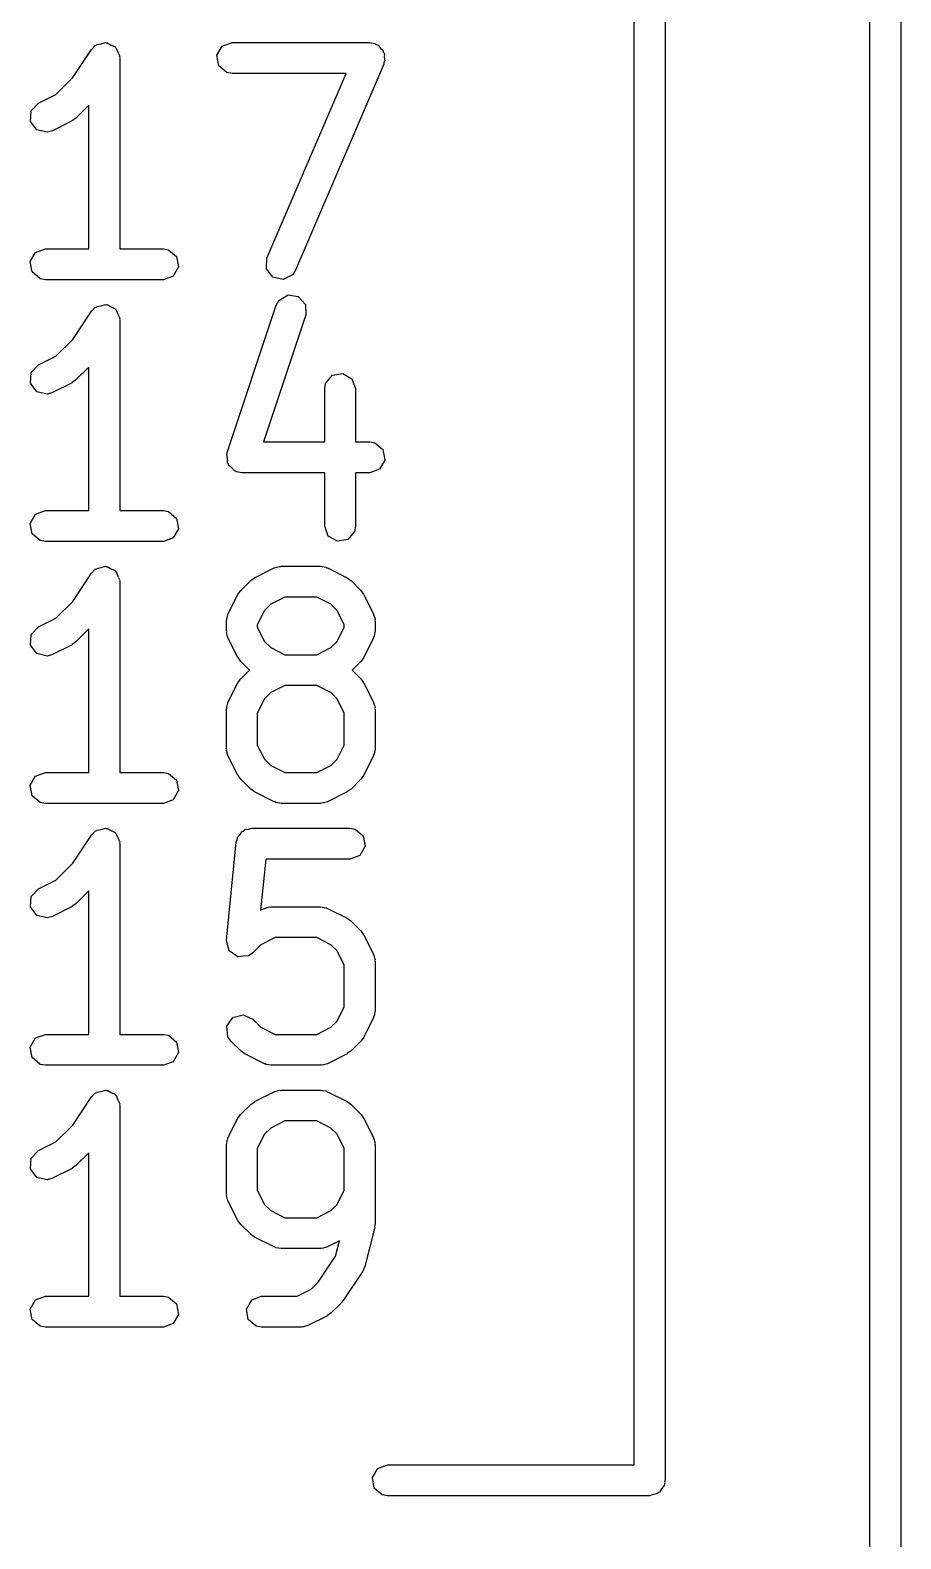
# Model space of a CAD drawing. Extents: x 50 to 157, y -175 to -22.
# Drawn here: x 126.28 to 130.5, y -95.53 to -88.22 of the extents above; entities that cross this region are included whole.
import ezdxf

# ---------------------------------------------------------------- set-up
doc = ezdxf.new("R2010")
doc.units = 0
doc.layers.add('BLACK', color=7, linetype='CONTINUOUS')

msp = doc.modelspace()

# ---------------------------------------------------------------- linework, layer by layer
at = {"layer": 'BLACK', "linetype": 'CONTINUOUS'}
for p, q in [((130.504, -80.0411), (130.504, -97.7589)), ((129.211, -95.175), (129.211, -83.895)), ((129.361, -86.435), (129.361, -95.25)), ((130.354, -97.79), (130.354, -86.435)), ((126.58, -88.3108), (126.598, -88.2919)), ((126.598, -88.2919), (126.603, -88.2907)), ((126.603, -88.2907), (126.605, -88.2874)), ((126.605, -88.2874), (126.627, -88.2836)), ((126.627, -88.2836), (126.648, -88.2775)), ((126.648, -88.2775), (126.652, -88.2793)), ((126.652, -88.2793), (126.656, -88.2785)), ((126.656, -88.2785), (126.675, -88.2894)), ((126.675, -88.2894), (126.695, -88.2981)), ((126.695, -88.2981), (126.697, -88.302)), ((126.697, -88.302), (126.7, -88.3042)), ((126.7, -88.3042), (126.708, -88.3246)), ((127.188, -88.3394), (127.214, -88.2949)), ((127.214, -88.2949), (127.262, -88.2774)), ((127.262, -88.2774), (127.929, -88.2774)), ((127.929, -88.2774), (127.954, -88.2819)), ((127.954, -88.2819), (127.961, -88.2876)), ((127.961, -88.2876), (127.97, -88.2896)), ((127.97, -88.2896), (127.98, -88.3036)), ((127.98, -88.3036), (127.993, -88.3149)), ((126.489, -88.4475), (126.58, -88.3108)), ((126.708, -88.3246), (126.717, -88.3441)), ((126.717, -88.3441), (126.716, -88.3483)), ((126.716, -88.3483), (126.718, -88.3524)), ((126.718, -88.3524), (126.718, -89.2774)), ((127.197, -88.3899), (127.188, -88.3394)), ((127.993, -88.3149), (127.995, -88.3236)), ((127.995, -88.3236), (128, -88.3307)), ((127.998, -88.3731), (127.997, -88.3819)), ((128.002, -88.3654), (127.998, -88.3731)), ((128, -88.3307), (127.999, -88.3482)), ((127.999, -88.3482), (128.002, -88.3654)), ((126.408, -88.5288), (126.489, -88.4475)), ((127.236, -88.4229), (127.197, -88.3899)), ((127.262, -88.4274), (127.236, -88.4229)), ((127.815, -88.4274), (127.262, -88.4274)), ((127.431, -89.3228), (127.815, -88.4274)), ((127.997, -88.3819), (127.569, -89.3819)), ((126.288, -88.6083), (126.324, -88.571)), ((126.324, -88.571), (126.408, -88.5288)), ((126.568, -88.5811), (126.505, -88.6435)), ((126.568, -89.2774), (126.568, -88.5811)), ((126.285, -88.6595), (126.288, -88.6083)), ((126.316, -88.7007), (126.285, -88.6595)), ((126.486, -88.6576), (126.391, -88.7052)), ((126.487, -88.6564), (126.486, -88.6576)), ((126.505, -88.6435), (126.487, -88.6564)), ((126.366, -88.7126), (126.316, -88.7007)), ((126.391, -88.7052), (126.366, -88.7126)), ((126.283, -89.3394), (126.309, -89.2949)), ((126.309, -89.2949), (126.357, -89.2774)), ((126.357, -89.2774), (126.568, -89.2774)), ((126.718, -89.2774), (126.929, -89.2774)), ((126.929, -89.2774), (126.954, -89.2819)), ((126.954, -89.2819), (126.993, -89.3149)), ((126.993, -89.3149), (127.002, -89.3654)), ((127.428, -89.3741), (127.431, -89.3228)), ((126.292, -89.3899), (126.283, -89.3394)), ((126.331, -89.4229), (126.292, -89.3899)), ((127.002, -89.3654), (126.977, -89.4098)), ((127.459, -89.4151), (127.428, -89.3741)), ((127.555, -89.4037), (127.509, -89.4269)), ((127.569, -89.3819), (127.555, -89.4037)), ((126.357, -89.4274), (126.331, -89.4229)), ((126.929, -89.4274), (126.357, -89.4274)), ((126.977, -89.4098), (126.929, -89.4274)), ((127.509, -89.4269), (127.459, -89.4151)), ((126.627, -89.5536), (126.648, -89.5475)), ((126.648, -89.5475), (126.652, -89.5493)), ((126.652, -89.5493), (126.656, -89.5485)), ((126.656, -89.5485), (126.675, -89.5594)), ((127.238, -90.2653), (127.476, -89.551)), ((127.476, -89.551), (127.489, -89.5281)), ((127.489, -89.5281), (127.533, -89.5013)), ((127.533, -89.5013), (127.583, -89.5088)), ((127.583, -89.5088), (127.617, -89.5472)), ((127.617, -89.5472), (127.619, -89.5985)), ((126.489, -89.7175), (126.58, -89.5808)), ((126.58, -89.5808), (126.598, -89.5619)), ((126.598, -89.5619), (126.603, -89.5607)), ((126.603, -89.5607), (126.605, -89.5574)), ((126.605, -89.5574), (126.627, -89.5536)), ((126.675, -89.5594), (126.695, -89.5681)), ((126.695, -89.5681), (126.697, -89.572)), ((126.697, -89.572), (126.7, -89.5742)), ((126.7, -89.5742), (126.708, -89.5946)), ((126.708, -89.5946), (126.717, -89.6141)), ((126.717, -89.6141), (126.716, -89.6183)), ((126.716, -89.6183), (126.718, -89.6224)), ((126.718, -89.6224), (126.718, -90.5474)), ((127.619, -89.5985), (127.414, -90.214)), ((126.408, -89.7988), (126.489, -89.7175)), ((126.288, -89.8783), (126.324, -89.841)), ((126.324, -89.841), (126.408, -89.7988)), ((126.285, -89.9295), (126.288, -89.8783)), ((126.505, -89.9135), (126.487, -89.9264)), ((126.568, -89.8511), (126.505, -89.9135)), ((126.568, -90.5474), (126.568, -89.8511)), ((127.715, -89.9301), (127.748, -89.8908)), ((127.748, -89.8908), (127.799, -89.8819)), ((127.799, -89.8819), (127.843, -89.9075)), ((127.843, -89.9075), (127.861, -89.9557)), ((126.316, -89.9707), (126.285, -89.9295)), ((126.366, -89.9826), (126.316, -89.9707)), ((126.391, -89.9752), (126.366, -89.9826)), ((126.486, -89.9276), (126.391, -89.9752)), ((126.487, -89.9264), (126.486, -89.9276)), ((127.711, -89.9557), (127.715, -89.9301)), ((127.711, -90.214), (127.711, -89.9557)), ((127.861, -89.9557), (127.861, -90.214)), ((127.236, -90.276), (127.238, -90.2711)), ((127.239, -90.2962), (127.236, -90.276)), ((127.238, -90.2711), (127.238, -90.2653)), ((127.414, -90.214), (127.711, -90.214)), ((127.861, -90.214), (127.929, -90.214)), ((127.929, -90.214), (127.954, -90.2186)), ((127.954, -90.2186), (127.993, -90.2515)), ((127.993, -90.2515), (128.002, -90.3021)), ((127.24, -90.3166), (127.239, -90.2962)), ((127.244, -90.3209), (127.24, -90.3166)), ((127.245, -90.3265), (127.244, -90.3209)), ((127.26, -90.3397), (127.245, -90.3265)), ((127.274, -90.355), (127.26, -90.3397)), ((127.279, -90.3558), (127.274, -90.355)), ((127.284, -90.3595), (127.279, -90.3558)), ((127.977, -90.3465), (127.929, -90.364)), ((128.002, -90.3021), (127.977, -90.3465)), ((127.309, -90.364), (127.284, -90.3595)), ((127.711, -90.364), (127.309, -90.364)), ((127.711, -90.6224), (127.711, -90.364)), ((127.929, -90.364), (127.861, -90.364)), ((127.861, -90.364), (127.861, -90.6224)), ((126.283, -90.6094), (126.309, -90.5649)), ((126.309, -90.5649), (126.357, -90.5474)), ((126.357, -90.5474), (126.568, -90.5474)), ((126.718, -90.5474), (126.929, -90.5474)), ((126.929, -90.5474), (126.954, -90.5519)), ((126.954, -90.5519), (126.993, -90.5849)), ((126.292, -90.6599), (126.283, -90.6094)), ((127.002, -90.6354), (126.977, -90.6798)), ((126.993, -90.5849), (127.002, -90.6354)), ((127.728, -90.6706), (127.711, -90.6224)), ((127.856, -90.648), (127.823, -90.6873)), ((127.861, -90.6224), (127.856, -90.648)), ((126.331, -90.6929), (126.292, -90.6599)), ((126.357, -90.6974), (126.331, -90.6929)), ((126.929, -90.6974), (126.357, -90.6974)), ((126.977, -90.6798), (126.929, -90.6974)), ((127.773, -90.6962), (127.728, -90.6706)), ((127.823, -90.6873), (127.773, -90.6962)), ((126.489, -90.9875), (126.58, -90.8508)), ((126.58, -90.8508), (126.598, -90.8319)), ((126.598, -90.8319), (126.603, -90.8307)), ((126.603, -90.8307), (126.605, -90.8274)), ((126.605, -90.8274), (126.627, -90.8236)), ((126.627, -90.8236), (126.648, -90.8175)), ((126.648, -90.8175), (126.652, -90.8193)), ((126.652, -90.8193), (126.656, -90.8185)), ((126.656, -90.8185), (126.675, -90.8294)), ((126.675, -90.8294), (126.695, -90.8381)), ((126.695, -90.8381), (126.697, -90.842)), ((126.697, -90.842), (126.7, -90.8442)), ((126.7, -90.8442), (126.708, -90.8646)), ((126.708, -90.8646), (126.717, -90.8841)), ((127.371, -90.8729), (127.466, -90.8253)), ((127.466, -90.8253), (127.491, -90.8179)), ((127.491, -90.8179), (127.496, -90.8189)), ((127.496, -90.8189), (127.5, -90.8174)), ((127.5, -90.8174), (127.69, -90.8174)), ((127.69, -90.8174), (127.716, -90.8219)), ((127.716, -90.8219), (127.72, -90.8248)), ((127.72, -90.8248), (127.724, -90.8253)), ((127.724, -90.8253), (127.819, -90.8729)), ((126.717, -90.8841), (126.716, -90.8883)), ((126.716, -90.8883), (126.718, -90.8924)), ((126.718, -90.8924), (126.718, -91.8174)), ((127.29, -90.9541), (127.303, -90.9361)), ((127.303, -90.9361), (127.304, -90.9346)), ((127.304, -90.9346), (127.352, -90.887)), ((127.352, -90.887), (127.37, -90.8741)), ((127.37, -90.8741), (127.371, -90.8729)), ((127.819, -90.8729), (127.837, -90.8863)), ((127.837, -90.8863), (127.839, -90.887)), ((127.839, -90.887), (127.886, -90.9346)), ((127.886, -90.9346), (127.899, -90.953)), ((126.408, -91.0688), (126.489, -90.9875)), ((127.242, -91.0493), (127.29, -90.9541)), ((127.449, -91.0016), (127.419, -91.032)), ((127.518, -90.9674), (127.449, -91.0016)), ((127.673, -90.9674), (127.518, -90.9674)), ((127.741, -91.0016), (127.673, -90.9674)), ((127.772, -91.032), (127.741, -91.0016)), ((127.899, -90.953), (127.9, -90.9541)), ((127.9, -90.9541), (127.948, -91.0493)), ((126.324, -91.111), (126.408, -91.0688)), ((127.234, -91.0829), (127.239, -91.0572)), ((127.234, -91.1305), (127.234, -91.0829)), ((127.239, -91.0572), (127.242, -91.0538)), ((127.242, -91.0538), (127.242, -91.0493)), ((127.419, -91.032), (127.384, -91.1006)), ((127.806, -91.1006), (127.772, -91.032)), ((127.948, -91.0493), (127.955, -91.0743)), ((127.955, -91.0743), (127.954, -91.0786)), ((127.954, -91.0786), (127.956, -91.0829)), ((127.956, -91.0829), (127.956, -91.1305)), ((126.285, -91.1995), (126.288, -91.1483)), ((126.288, -91.1483), (126.324, -91.111)), ((126.568, -91.1211), (126.505, -91.1835)), ((126.568, -91.8174), (126.568, -91.1211)), ((127.236, -91.1347), (127.234, -91.1305)), ((127.235, -91.139), (127.236, -91.1347)), ((127.242, -91.164), (127.235, -91.139)), ((127.384, -91.1006), (127.384, -91.1128)), ((127.384, -91.1128), (127.419, -91.1813)), ((127.772, -91.1813), (127.806, -91.1128)), ((127.806, -91.1128), (127.806, -91.1006)), ((127.951, -91.1561), (127.948, -91.1596)), ((127.948, -91.1596), (127.948, -91.164)), ((127.956, -91.1305), (127.951, -91.1561)), ((126.316, -91.2407), (126.285, -91.1995)), ((126.486, -91.1976), (126.391, -91.2452)), ((126.487, -91.1964), (126.486, -91.1976)), ((126.505, -91.1835), (126.487, -91.1964)), ((127.29, -91.2593), (127.242, -91.164)), ((127.419, -91.1813), (127.449, -91.2117)), ((127.449, -91.2117), (127.518, -91.246)), ((127.673, -91.246), (127.741, -91.2117)), ((127.741, -91.2117), (127.772, -91.1813)), ((127.948, -91.164), (127.9, -91.2593)), ((126.366, -91.2526), (126.316, -91.2407)), ((126.391, -91.2452), (126.366, -91.2526)), ((127.291, -91.2604), (127.29, -91.2593)), ((127.304, -91.2787), (127.291, -91.2604)), ((127.346, -91.321), (127.304, -91.2787)), ((127.518, -91.246), (127.673, -91.246)), ((127.886, -91.2787), (127.844, -91.321)), ((127.887, -91.2773), (127.886, -91.2787)), ((127.9, -91.2593), (127.887, -91.2773)), ((127.29, -91.3826), (127.303, -91.3646)), ((127.303, -91.3646), (127.304, -91.3632)), ((127.304, -91.3632), (127.346, -91.321)), ((127.844, -91.321), (127.886, -91.3632)), ((127.886, -91.3632), (127.899, -91.3815)), ((127.242, -91.4779), (127.29, -91.3826)), ((127.449, -91.4302), (127.419, -91.4606)), ((127.518, -91.396), (127.449, -91.4302)), ((127.673, -91.396), (127.518, -91.396)), ((127.741, -91.4302), (127.673, -91.396)), ((127.772, -91.4606), (127.741, -91.4302)), ((127.899, -91.3815), (127.9, -91.3826)), ((127.9, -91.3826), (127.948, -91.4779)), ((127.234, -91.5114), (127.239, -91.4858)), ((127.234, -91.7019), (127.234, -91.5114)), ((127.239, -91.4858), (127.242, -91.4823)), ((127.242, -91.4823), (127.242, -91.4779)), ((127.419, -91.4606), (127.384, -91.5291)), ((127.806, -91.5291), (127.772, -91.4606)), ((127.948, -91.4779), (127.955, -91.5029)), ((127.955, -91.5029), (127.954, -91.5072)), ((127.954, -91.5072), (127.956, -91.5114)), ((127.956, -91.5114), (127.956, -91.7019)), ((127.384, -91.5291), (127.384, -91.6842)), ((127.806, -91.6842), (127.806, -91.5291)), ((127.236, -91.7061), (127.234, -91.7019)), ((127.235, -91.7105), (127.236, -91.7061)), ((127.242, -91.7354), (127.235, -91.7105)), ((127.29, -91.8307), (127.242, -91.7354)), ((127.384, -91.6842), (127.419, -91.7527)), ((127.772, -91.7527), (127.806, -91.6842)), ((127.948, -91.7354), (127.9, -91.8307)), ((127.951, -91.7276), (127.948, -91.731)), ((127.948, -91.731), (127.948, -91.7354)), ((127.956, -91.7019), (127.951, -91.7276)), ((126.309, -91.8349), (126.357, -91.8174)), ((126.357, -91.8174), (126.568, -91.8174)), ((126.718, -91.8174), (126.929, -91.8174)), ((126.929, -91.8174), (126.954, -91.8219)), ((127.419, -91.7527), (127.449, -91.7831)), ((127.449, -91.7831), (127.518, -91.8174)), ((127.518, -91.8174), (127.673, -91.8174)), ((127.673, -91.8174), (127.741, -91.7831)), ((127.741, -91.7831), (127.772, -91.7527)), ((126.283, -91.8794), (126.309, -91.8349)), ((126.292, -91.9299), (126.283, -91.8794)), ((126.954, -91.8219), (126.993, -91.8549)), ((126.993, -91.8549), (127.002, -91.9054)), ((127.291, -91.8318), (127.29, -91.8307)), ((127.304, -91.8502), (127.291, -91.8318)), ((127.352, -91.8978), (127.304, -91.8502)), ((127.886, -91.8502), (127.839, -91.8978)), ((127.887, -91.8487), (127.886, -91.8502)), ((127.9, -91.8307), (127.887, -91.8487)), ((126.331, -91.9629), (126.292, -91.9299)), ((126.357, -91.9674), (126.331, -91.9629)), ((126.977, -91.9498), (126.929, -91.9674)), ((127.002, -91.9054), (126.977, -91.9498)), ((127.353, -91.8985), (127.352, -91.8978)), ((127.371, -91.9118), (127.353, -91.8985)), ((127.466, -91.9595), (127.371, -91.9118)), ((127.471, -91.96), (127.466, -91.9595)), ((127.474, -91.9629), (127.471, -91.96)), ((127.5, -91.9674), (127.474, -91.9629)), ((127.695, -91.9658), (127.69, -91.9674)), ((127.699, -91.9669), (127.695, -91.9658)), ((127.724, -91.9595), (127.699, -91.9669)), ((127.819, -91.9118), (127.724, -91.9595)), ((127.82, -91.9107), (127.819, -91.9118)), ((127.839, -91.8978), (127.82, -91.9107)), ((126.929, -91.9674), (126.357, -91.9674)), ((127.69, -91.9674), (127.5, -91.9674)), ((126.58, -92.1208), (126.598, -92.1019)), ((126.598, -92.1019), (126.603, -92.1007)), ((126.603, -92.1007), (126.605, -92.0974)), ((126.605, -92.0974), (126.627, -92.0936)), ((126.627, -92.0936), (126.648, -92.0875)), ((126.648, -92.0875), (126.652, -92.0893)), ((126.652, -92.0893), (126.656, -92.0885)), ((126.656, -92.0885), (126.675, -92.0994)), ((126.675, -92.0994), (126.695, -92.1081)), ((126.695, -92.1081), (126.697, -92.112)), ((126.697, -92.112), (126.7, -92.1142)), ((127.301, -92.1187), (127.309, -92.1049)), ((127.309, -92.1049), (127.319, -92.1013)), ((127.319, -92.1013), (127.326, -92.094)), ((127.326, -92.094), (127.342, -92.0928)), ((127.342, -92.0928), (127.357, -92.0874)), ((127.357, -92.0874), (127.833, -92.0874)), ((127.833, -92.0874), (127.859, -92.0919)), ((127.859, -92.0919), (127.898, -92.1249)), ((126.489, -92.2575), (126.58, -92.1208)), ((126.7, -92.1142), (126.708, -92.1346)), ((126.708, -92.1346), (126.717, -92.1541)), ((126.717, -92.1541), (126.716, -92.1583)), ((126.716, -92.1583), (126.718, -92.1624)), ((126.718, -92.1624), (126.718, -93.0874)), ((127.235, -92.6311), (127.282, -92.1549)), ((127.282, -92.1549), (127.284, -92.1511)), ((127.283, -92.1494), (127.285, -92.1467)), ((127.284, -92.1511), (127.283, -92.1494)), ((127.285, -92.1467), (127.29, -92.1298)), ((127.29, -92.1298), (127.301, -92.1187)), ((127.907, -92.1754), (127.881, -92.2198)), ((127.898, -92.1249), (127.907, -92.1754)), ((126.408, -92.3388), (126.489, -92.2575)), ((127.425, -92.2374), (127.4, -92.4856)), ((127.833, -92.2374), (127.425, -92.2374)), ((127.881, -92.2198), (127.833, -92.2374)), ((126.288, -92.4183), (126.324, -92.381)), ((126.324, -92.381), (126.408, -92.3388)), ((126.568, -92.3911), (126.505, -92.4535)), ((126.568, -93.0874), (126.568, -92.3911)), ((126.285, -92.4695), (126.288, -92.4183)), ((126.316, -92.5107), (126.285, -92.4695)), ((126.486, -92.4676), (126.391, -92.5152)), ((126.487, -92.4664), (126.486, -92.4676)), ((126.505, -92.4535), (126.487, -92.4664)), ((127.4, -92.4856), (127.419, -92.4763)), ((127.419, -92.4763), (127.444, -92.4688)), ((127.444, -92.4688), (127.448, -92.4699)), ((127.448, -92.4699), (127.452, -92.4683)), ((127.452, -92.4683), (127.69, -92.4683)), ((127.69, -92.4683), (127.716, -92.4729)), ((127.716, -92.4729), (127.72, -92.4757)), ((127.72, -92.4757), (127.724, -92.4763)), ((127.724, -92.4763), (127.819, -92.5239)), ((126.366, -92.5226), (126.316, -92.5107)), ((126.391, -92.5152), (126.366, -92.5226)), ((127.819, -92.5239), (127.837, -92.5372)), ((127.837, -92.5372), (127.839, -92.5379)), ((127.839, -92.5379), (127.886, -92.5855)), ((127.47, -92.6183), (127.402, -92.6526)), ((127.673, -92.6183), (127.47, -92.6183)), ((127.741, -92.6526), (127.673, -92.6183)), ((127.886, -92.5855), (127.899, -92.6039)), ((127.899, -92.6039), (127.9, -92.605)), ((127.9, -92.605), (127.948, -92.7003)), ((127.235, -92.6316), (127.235, -92.6311)), ((127.235, -92.632), (127.235, -92.6316)), ((127.241, -92.6564), (127.235, -92.632)), ((127.248, -92.6808), (127.241, -92.6564)), ((127.248, -92.6811), (127.248, -92.6808)), ((127.248, -92.6816), (127.248, -92.6811)), ((127.269, -92.696), (127.248, -92.6816)), ((127.289, -92.7108), (127.269, -92.696)), ((127.363, -92.6916), (127.341, -92.7065)), ((127.402, -92.6526), (127.363, -92.6916)), ((127.772, -92.683), (127.741, -92.6526)), ((127.806, -92.7515), (127.772, -92.683)), ((127.29, -92.7107), (127.289, -92.7108)), ((127.315, -92.7088), (127.29, -92.711)), ((127.29, -92.711), (127.29, -92.7107)), ((127.34, -92.7069), (127.315, -92.7088)), ((127.341, -92.7066), (127.34, -92.7069)), ((127.341, -92.7065), (127.341, -92.7066)), ((127.806, -92.9542), (127.806, -92.7515)), ((127.948, -92.7003), (127.955, -92.7252)), ((127.955, -92.7252), (127.954, -92.7296)), ((127.954, -92.7296), (127.956, -92.7338)), ((127.956, -92.7338), (127.956, -92.9719)), ((127.772, -93.0227), (127.806, -92.9542)), ((127.956, -92.9719), (127.951, -92.9976)), ((127.237, -93.0477), (127.266, -93.0057)), ((127.242, -93.0988), (127.237, -93.0477)), ((127.266, -93.0057), (127.316, -92.9924)), ((127.316, -92.9924), (127.363, -93.0141)), ((127.363, -93.0141), (127.402, -93.0531)), ((127.402, -93.0531), (127.47, -93.0874)), ((127.673, -93.0874), (127.741, -93.0531)), ((127.741, -93.0531), (127.772, -93.0227)), ((127.948, -93.0054), (127.9, -93.1007)), ((127.951, -92.9976), (127.948, -93.001)), ((127.948, -93.001), (127.948, -93.0054)), ((126.283, -93.1494), (126.309, -93.1049)), ((126.309, -93.1049), (126.357, -93.0874)), ((126.357, -93.0874), (126.568, -93.0874)), ((126.718, -93.0874), (126.929, -93.0874)), ((126.929, -93.0874), (126.954, -93.0919)), ((126.954, -93.0919), (126.993, -93.1249)), ((126.993, -93.1249), (127.002, -93.1754)), ((127.256, -93.1202), (127.242, -93.0988)), ((127.304, -93.1678), (127.256, -93.1202)), ((127.47, -93.0874), (127.673, -93.0874)), ((127.886, -93.1202), (127.839, -93.1678)), ((127.887, -93.1187), (127.886, -93.1202)), ((127.9, -93.1007), (127.887, -93.1187)), ((126.292, -93.1999), (126.283, -93.1494)), ((126.331, -93.2329), (126.292, -93.1999)), ((127.002, -93.1754), (126.977, -93.2198)), ((127.306, -93.1685), (127.304, -93.1678)), ((127.324, -93.1818), (127.306, -93.1685)), ((127.419, -93.2295), (127.324, -93.1818)), ((127.819, -93.1818), (127.724, -93.2295)), ((127.82, -93.1807), (127.819, -93.1818)), ((127.839, -93.1678), (127.82, -93.1807)), ((126.357, -93.2374), (126.331, -93.2329)), ((126.929, -93.2374), (126.357, -93.2374)), ((126.977, -93.2198), (126.929, -93.2374)), ((127.423, -93.23), (127.419, -93.2295)), ((127.427, -93.2329), (127.423, -93.23)), ((127.452, -93.2374), (127.427, -93.2329)), ((127.69, -93.2374), (127.452, -93.2374)), ((127.695, -93.2358), (127.69, -93.2374)), ((127.699, -93.2369), (127.695, -93.2358)), ((127.724, -93.2295), (127.699, -93.2369)), ((126.489, -93.5275), (126.58, -93.3908)), ((126.58, -93.3908), (126.598, -93.3719)), ((126.598, -93.3719), (126.603, -93.3707)), ((126.603, -93.3707), (126.605, -93.3674)), ((126.605, -93.3674), (126.627, -93.3636)), ((126.627, -93.3636), (126.648, -93.3575)), ((126.648, -93.3575), (126.652, -93.3593)), ((126.652, -93.3593), (126.656, -93.3585)), ((126.656, -93.3585), (126.675, -93.3694)), ((126.675, -93.3694), (126.695, -93.3781)), ((126.695, -93.3781), (126.697, -93.382)), ((126.697, -93.382), (126.7, -93.3842)), ((126.7, -93.3842), (126.708, -93.4046)), ((126.708, -93.4046), (126.717, -93.4241)), ((126.717, -93.4241), (126.716, -93.4283)), ((126.716, -93.4283), (126.718, -93.4324)), ((127.304, -93.4746), (127.352, -93.427)), ((127.352, -93.427), (127.37, -93.4141)), ((127.37, -93.4141), (127.371, -93.4129)), ((127.371, -93.4129), (127.466, -93.3653)), ((127.466, -93.3653), (127.491, -93.3579)), ((127.491, -93.3579), (127.496, -93.3589)), ((127.496, -93.3589), (127.5, -93.3574)), ((127.5, -93.3574), (127.69, -93.3574)), ((127.69, -93.3574), (127.716, -93.3619)), ((127.716, -93.3619), (127.72, -93.3648)), ((127.72, -93.3648), (127.724, -93.3653)), ((127.724, -93.3653), (127.819, -93.4129)), ((127.819, -93.4129), (127.837, -93.4263)), ((127.837, -93.4263), (127.839, -93.427)), ((127.839, -93.427), (127.886, -93.4746)), ((126.718, -93.4324), (126.718, -94.3574)), ((127.242, -93.5893), (127.29, -93.4941)), ((127.29, -93.4941), (127.303, -93.4761)), ((127.303, -93.4761), (127.304, -93.4746)), ((127.886, -93.4746), (127.899, -93.493)), ((127.899, -93.493), (127.9, -93.4941)), ((127.9, -93.4941), (127.948, -93.5893)), ((126.408, -93.6088), (126.489, -93.5275)), ((127.419, -93.572), (127.384, -93.6406)), ((127.449, -93.5416), (127.419, -93.572)), ((127.518, -93.5074), (127.449, -93.5416)), ((127.673, -93.5074), (127.518, -93.5074)), ((127.741, -93.5416), (127.673, -93.5074)), ((127.772, -93.572), (127.741, -93.5416)), ((127.806, -93.6406), (127.772, -93.572)), ((126.324, -93.651), (126.408, -93.6088)), ((127.234, -93.6229), (127.239, -93.5972)), ((127.234, -93.861), (127.234, -93.6229)), ((127.239, -93.5972), (127.242, -93.5938)), ((127.242, -93.5938), (127.242, -93.5893)), ((127.384, -93.6406), (127.384, -93.8432)), ((127.806, -93.8432), (127.806, -93.6406)), ((127.948, -93.5893), (127.955, -93.6143)), ((127.955, -93.6143), (127.954, -93.6186)), ((127.954, -93.6186), (127.956, -93.6229)), ((127.956, -93.6229), (127.956, -94.0038)), ((126.285, -93.7395), (126.288, -93.6883)), ((126.288, -93.6883), (126.324, -93.651)), ((126.568, -93.6611), (126.505, -93.7235)), ((126.568, -94.3574), (126.568, -93.6611)), ((126.316, -93.7807), (126.285, -93.7395)), ((126.366, -93.7926), (126.316, -93.7807)), ((126.391, -93.7852), (126.366, -93.7926)), ((126.486, -93.7376), (126.391, -93.7852)), ((126.487, -93.7364), (126.486, -93.7376)), ((126.505, -93.7235), (126.487, -93.7364)), ((127.236, -93.8652), (127.234, -93.861)), ((127.235, -93.8695), (127.236, -93.8652)), ((127.384, -93.8432), (127.419, -93.9118)), ((127.772, -93.9118), (127.806, -93.8432)), ((127.242, -93.8945), (127.235, -93.8695)), ((127.29, -93.9897), (127.242, -93.8945)), ((127.419, -93.9118), (127.449, -93.9422)), ((127.741, -93.9422), (127.772, -93.9118)), ((127.291, -93.9909), (127.29, -93.9897)), ((127.304, -94.0092), (127.291, -93.9909)), ((127.352, -94.0568), (127.304, -94.0092)), ((127.449, -93.9422), (127.518, -93.9764)), ((127.518, -93.9764), (127.673, -93.9764)), ((127.673, -93.9764), (127.741, -93.9422)), ((127.956, -94.0038), (127.953, -94.0186)), ((127.353, -94.0575), (127.352, -94.0568)), ((127.371, -94.0709), (127.353, -94.0575)), ((127.466, -94.1185), (127.371, -94.0709)), ((127.954, -94.022), (127.906, -94.2125)), ((127.953, -94.0186), (127.954, -94.022)), ((127.471, -94.119), (127.466, -94.1185)), ((127.474, -94.1219), (127.471, -94.119)), ((127.5, -94.1264), (127.474, -94.1219)), ((127.69, -94.1264), (127.5, -94.1264)), ((127.695, -94.1249), (127.69, -94.1264)), ((127.699, -94.1259), (127.695, -94.1249)), ((127.724, -94.1185), (127.699, -94.1259)), ((127.782, -94.0894), (127.724, -94.1185)), ((127.764, -94.1635), (127.782, -94.0894)), ((127.68, -94.2894), (127.764, -94.1635)), ((127.906, -94.2125), (127.896, -94.2355)), ((127.646, -94.3231), (127.68, -94.2894)), ((127.896, -94.2359), (127.8, -94.3787)), ((127.896, -94.2355), (127.896, -94.2359)), ((126.283, -94.4194), (126.309, -94.3749)), ((126.309, -94.3749), (126.357, -94.3574)), ((126.357, -94.3574), (126.568, -94.3574)), ((126.718, -94.3574), (126.929, -94.3574)), ((126.929, -94.3574), (126.954, -94.3619)), ((126.954, -94.3619), (126.993, -94.3949)), ((127.331, -94.4194), (127.357, -94.3749)), ((127.357, -94.3749), (127.405, -94.3574)), ((127.405, -94.3574), (127.577, -94.3574)), ((127.577, -94.3574), (127.646, -94.3231)), ((127.8, -94.3787), (127.793, -94.387)), ((126.292, -94.4699), (126.283, -94.4194)), ((127.002, -94.4454), (126.977, -94.4898)), ((126.993, -94.3949), (127.002, -94.4454)), ((127.34, -94.4699), (127.331, -94.4194)), ((127.724, -94.4518), (127.629, -94.4995)), ((127.725, -94.4507), (127.724, -94.4518)), ((127.743, -94.4378), (127.725, -94.4507)), ((127.791, -94.3902), (127.743, -94.4378)), ((127.793, -94.387), (127.791, -94.3902)), ((126.331, -94.5029), (126.292, -94.4699)), ((126.357, -94.5074), (126.331, -94.5029)), ((126.929, -94.5074), (126.357, -94.5074)), ((126.977, -94.4898), (126.929, -94.5074)), ((127.379, -94.5029), (127.34, -94.4699)), ((127.405, -94.5074), (127.379, -94.5029)), ((127.595, -94.5074), (127.405, -94.5074)), ((127.599, -94.5058), (127.595, -94.5074)), ((127.604, -94.5069), (127.599, -94.5058)), ((127.629, -94.4995), (127.604, -94.5069)), ((127.968, -95.1925), (128.016, -95.175)), ((128.016, -95.175), (129.211, -95.175)), ((127.942, -95.237), (127.968, -95.1925)), ((127.951, -95.2875), (127.942, -95.237)), ((129.361, -95.25), (129.359, -95.2597)), ((127.99, -95.3205), (127.951, -95.2875)), ((128.016, -95.325), (127.99, -95.3205)), ((129.286, -95.325), (128.016, -95.325)), ((129.304, -95.3183), (129.286, -95.325)), ((129.323, -95.315), (129.304, -95.3183)), ((129.328, -95.3098), (129.323, -95.315)), ((129.334, -95.3075), (129.328, -95.3098)), ((129.344, -95.2906), (129.334, -95.3075)), ((129.356, -95.2757), (129.344, -95.2906)), ((129.358, -95.2659), (129.356, -95.2757)), ((129.36, -95.263), (129.358, -95.2659)), ((129.359, -95.2597), (129.36, -95.263))]:
    msp.add_line(p, q, dxfattribs=at)

doc.saveas('drawing.dxf')
